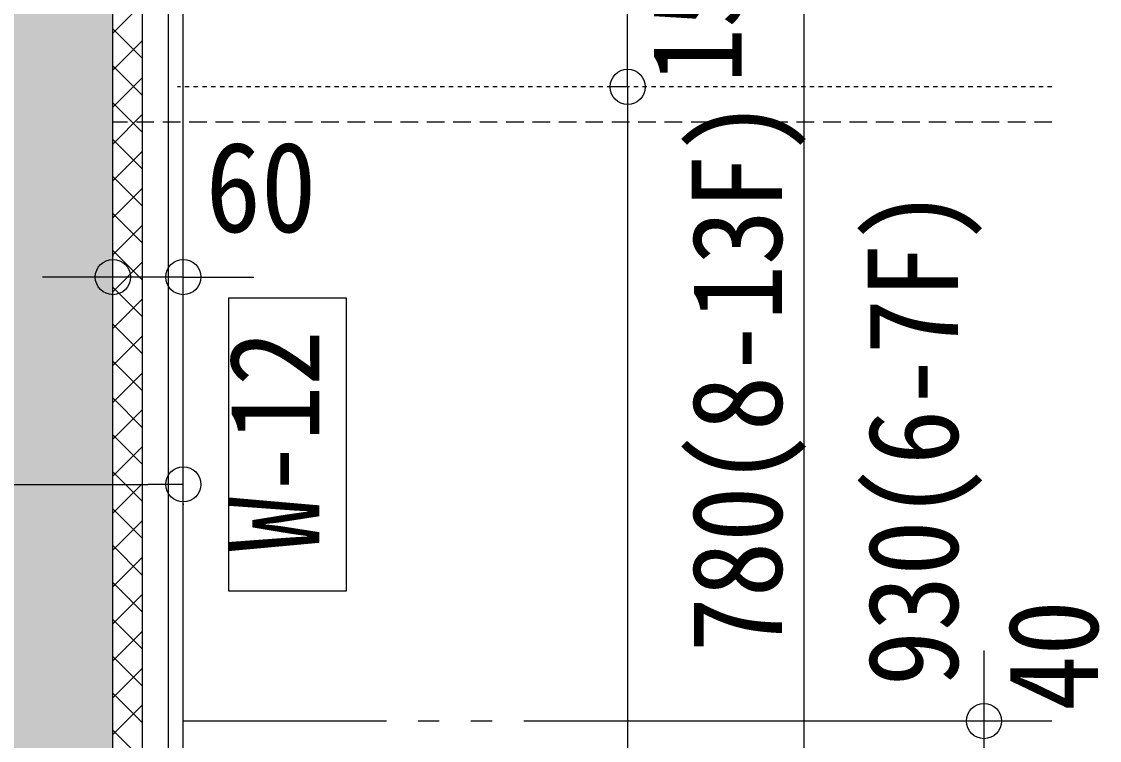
# Model space of a CAD drawing. Units: millimetres at full size, sheet at 1:30. Extents: x -17796 to 21385, y -23279 to 7734.
# Drawn here: x -8718 to -7799, y -4794 to -4182 of the extents above; entities that cross this region are included whole.
import ezdxf
from ezdxf.enums import TextEntityAlignment as Align

# ---------------------------------------------------------------- set-up
doc = ezdxf.new("R2010")
doc.units = ezdxf.units.MM
doc.header["$LTSCALE"] = 30
for name, pattern in [('USER11', [0.25, 0.125, -0.125]), ('USER14', [18.9, 15, -0.9, 0.6, -0.9, 0.6, -0.9]), ('USER7', [0.2, 0.1, -0.1]), ('USER8', [0.75, 0.5, -0.25])]:
    doc.linetypes.add(name, pattern=pattern)
for name, color, linetype, lineweight in [('0-1_(W)電灯', 253, 'Continuous', 18), ('0-E_遮音材', 254, 'Continuous', 18), ('1-0_掃き出しﾏｰｸ', 253, 'USER7', 18), ('1-C_鋼製建具', 253, 'USER8', 18), ('3-B_仕上線（タイル・', 7, 'Continuous', 18)]:
    doc.layers.add(name, color=color, linetype=linetype, lineweight=lineweight)
doc.styles.add('ＭＳ ゴシック', font='')
doc.styles.get('ＭＳ ゴシック').set_extended_font_data('MS Gothic')

msp = doc.modelspace()

# ---------------------------------------------------------------- linework, layer by layer
at = {"layer": '0-1_(W)電灯', "color": 171}
for p, q in [((-8201.2, -4237.58), (-8201.2, -4087.58)), ((-8051.2, -4117.58), (-8051.2, -4987.58)), ((-8201.2, -4237.58), (-8218.7, -4237.58)), ((-8201.2, -4237.58), (-8218.7, -4237.58)), ((-8201.2, -4267.58), (-8201.2, -4987.58)), ((-8201.2, -4267.58), (-8201.2, -4297.58)), ((-8639.72, -4379.53), (-8639.72, -4382.03)), ((-8669.72, -4399.53), (-8699.72, -4399.53)), ((-8579.72, -4399.53), (-8639.72, -4399.53)), ((-8549.72, -4399.53), (-8519.72, -4399.53)), ((-8579.72, -4419.53), (-8579.72, -4417.03))]:
    msp.add_line(p, q, dxfattribs=at)
at = {"layer": '0-1_(W)電灯', "color": 41}
for p, q in [((-8639.72, -4191.95), (-8614.72, -4166.95)), ((-8614.72, -4213.19), (-8639.72, -4188.19)), ((-8639.72, -4223.38), (-8614.72, -4198.38)), ((-8614.72, -4244.62), (-8639.72, -4219.62)), ((-8639.72, -4254.81), (-8614.72, -4229.81)), ((-8614.72, -4276.05), (-8639.72, -4251.05)), ((-8639.72, -4286.24), (-8614.72, -4261.24)), ((-8614.72, -4307.48), (-8639.72, -4282.48)), ((-8639.72, -4317.68), (-8614.72, -4292.68)), ((-8614.72, -4338.91), (-8639.72, -4313.91)), ((-8639.72, -4349.11), (-8614.72, -4324.11)), ((-8614.72, -4370.34), (-8639.72, -4345.34)), ((-8639.72, -4380.54), (-8614.72, -4355.54)), ((-8614.72, -4401.77), (-8639.72, -4376.77)), ((-8639.72, -4411.97), (-8614.72, -4386.97)), ((-8614.72, -4433.2), (-8639.72, -4408.2)), ((-8639.72, -4443.4), (-8614.72, -4418.4)), ((-8614.72, -4464.63), (-8639.72, -4439.63)), ((-8639.72, -4474.83), (-8614.72, -4449.83)), ((-8614.72, -4496.06), (-8639.72, -4471.06)), ((-8639.72, -4506.26), (-8614.72, -4481.26)), ((-8614.72, -4527.5), (-8639.72, -4502.5)), ((-8639.72, -4537.69), (-8614.72, -4512.69)), ((-8614.72, -4558.93), (-8639.72, -4533.93)), ((-8639.72, -4569.12), (-8614.72, -4544.12)), ((-8614.72, -4590.36), (-8639.72, -4565.36)), ((-8639.72, -4600.55), (-8614.72, -4575.55)), ((-8614.72, -4621.79), (-8639.72, -4596.79)), ((-8639.72, -4631.98), (-8614.72, -4606.98)), ((-8614.72, -4653.22), (-8639.72, -4628.22)), ((-8639.72, -4663.42), (-8614.72, -4638.42)), ((-8614.72, -4684.65), (-8639.72, -4659.65)), ((-8639.72, -4694.85), (-8614.72, -4669.85)), ((-8614.72, -4716.08), (-8639.72, -4691.08)), ((-8639.72, -4726.28), (-8614.72, -4701.28)), ((-8614.72, -4747.51), (-8639.72, -4722.51)), ((-8639.72, -4757.71), (-8614.72, -4732.71)), ((-8614.72, -4778.94), (-8639.72, -4753.94)), ((-8639.72, -4789.14), (-8614.72, -4764.14)), ((-8614.72, -4810.37), (-8639.72, -4785.37))]:
    msp.add_line(p, q, dxfattribs=at)
at = {"layer": '0-1_(W)電灯', "color": 3, "linetype": 'USER11'}
msp.add_line((-7839.72, -4237.58), (-8584.72, -4237.58), dxfattribs=at)
at = {"layer": '0-1_(W)電灯', "color": 7}
for p, q in [((-8201.2, -4237.58), (-8201.2, -4267.58)), ((-8201.2, -4237.58), (-8201.2, -4267.58)), ((-8639.72, -4399.53), (-8669.72, -4399.53)), ((-8579.72, -4399.53), (-8549.72, -4399.53)), ((-7897.62, -4777.58), (-7897.62, -4747.58))]:
    msp.add_line(p, q, dxfattribs=at)
at = {"layer": '0-1_(W)電灯', "color": 4}
for p, q in [((-7897.62, -4747.58), (-7897.62, -4717.58)), ((-7897.62, -4777.58), (-7915.12, -4777.58)), ((-7897.62, -4817.58), (-7897.62, -4777.58))]:
    msp.add_line(p, q, dxfattribs=at)
at = {"layer": '0-1_(W)電灯', "color": 3, "linetype": 'USER14'}
msp.add_line((-7839.72, -4777.58), (-8579.72, -4777.58), dxfattribs=at)
at = {"layer": '0-1_(W)電灯', "color": 4}
for points in [[(-8579.72, -4967.58), (-8579.72, -4087.58), (-9070.72, -4087.58)], [(-8592.22, -4967.58), (-8592.22, -4100.08), (-9070.72, -4100.08)]]:
    msp.add_lwpolyline(points, dxfattribs=at)
at = {"layer": '0-1_(W)電灯', "color": 41}
msp.add_lwpolyline([(-8639.72, -4967.58), (-8639.72, -4117.58), (-8614.72, -4117.58), (-8614.72, -4967.58)], dxfattribs=at)
at = {"layer": '0-1_(W)電灯', "color": 2}
msp.add_lwpolyline([(-8540.89, -4667.09), (-8540.89, -4417.09), (-8440.89, -4417.09), (-8440.89, -4667.09)], close=True, dxfattribs=at)
at = {"layer": '0-1_(W)電灯', "color": 7}
for centre in [(-8201.2, -4237.58), (-8201.2, -4237.58), (-8639.72, -4399.53), (-8579.72, -4399.53), (-7897.62, -4777.58)]:
    msp.add_circle(centre, 15, dxfattribs=at)
at = {"layer": '0-E_遮音材'}
for points in [[(-8639.72, -4967.58), (-9639.72, -4117.58), (-8639.72, -4117.58)], [(-8639.72, -4967.58), (-9639.72, -4967.58), (-9639.72, -4117.58)]]:
    msp.add_solid(points, dxfattribs=at)
at = {"layer": '1-0_掃き出しﾏｰｸ', "color": 7, "linetype": 'Continuous'}
msp.add_lwpolyline([(-9639.72, -4967.58), (-9684.72, -4967.58), (-9684.72, -5062.58), (-9724.72, -5072.58), (-9724.72, -5117.58), (-9709.72, -5132.58), (-8569.72, -5132.58), (-8554.72, -5117.58), (-8554.72, -5072.58), (-8594.72, -5062.58), (-8594.72, -4967.58), (-8639.72, -4967.58), (-8639.72, -4117.58), (-9639.72, -4117.58)], close=True, dxfattribs=at)
at = {"layer": '1-C_鋼製建具'}
msp.add_line((-7839.72, -4267.58), (-8639.72, -4267.58), dxfattribs=at)
at = {"layer": '3-B_仕上線（タイル・', "color": 6}
for p, q in [((-9109.72, -4576.05), (-8609.72, -4576.05)), ((-8579.72, -4592.58), (-8579.72, -4593.55))]:
    msp.add_line(p, q, dxfattribs=at)
at = {"layer": '3-B_仕上線（タイル・'}
msp.add_line((-8579.72, -4576.05), (-8609.72, -4576.05), dxfattribs=at)
msp.add_circle((-8579.72, -4576.05), 15, dxfattribs=at)

# ---------------------------------------------------------------- texts
at = {"layer": '0-1_(W)電灯', "color": 9, "style": 'ＭＳ ゴシック', "width": 0.9}
for s, p in [('150', (-8081.01, -4234.58)), ('780(8-13F)', (-8046.73, -4719.19)), ('930(6-7F)', (-7896.73, -4748.01)), ('40', (-7777.44, -4768.87))]:
    msp.add_text(s, height=76.97, rotation=90, dxfattribs=at).set_placement(p, align=Align.BOTTOM_LEFT)
msp.add_text('60', height=76.97, dxfattribs=at).set_placement((-8560.68, -4384.33), align=Align.BOTTOM_LEFT)
at = {"layer": '0-1_(W)電灯', "color": 2, "style": 'ＭＳ ゴシック', "width": 0.9}
msp.add_text('W-12', height=76.97, rotation=90, dxfattribs=at).set_placement((-8440.71, -4633.52), align=Align.BOTTOM_LEFT)

doc.saveas('drawing.dxf')
